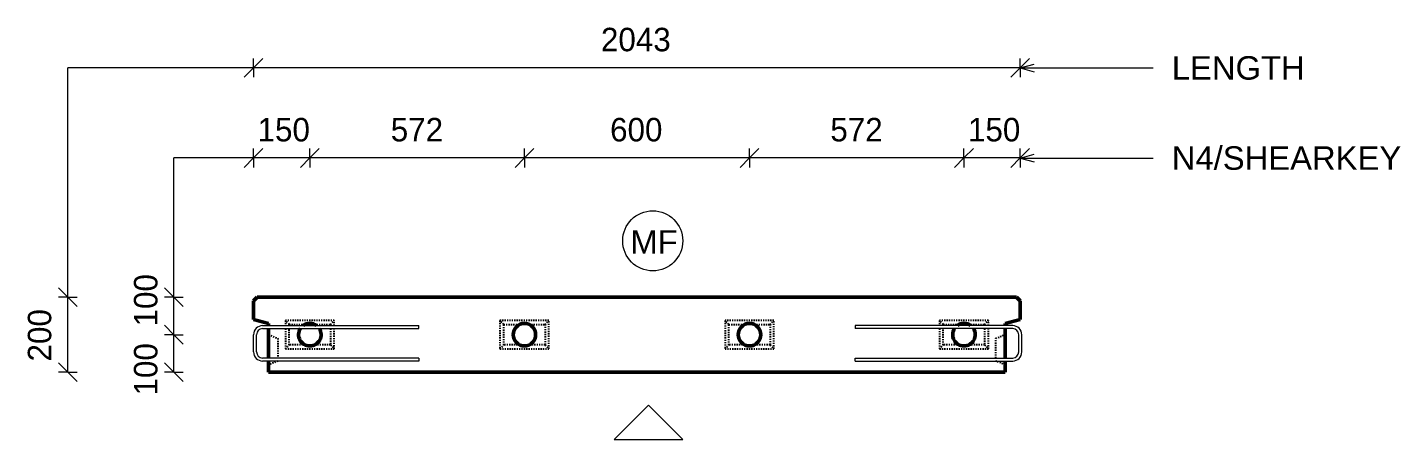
# Model space of a CAD drawing. Header units: millimetres. Extents: x -16675 to -2326, y 1067 to 18539.
# Drawn here: x -16675 to -13017, y 12735 to 13832 of the extents above; entities that cross this region are included whole.
import ezdxf

# ---------------------------------------------------------------- set-up
doc = ezdxf.new("R2010")
doc.units = ezdxf.units.MM
doc.linetypes.add('Dash', pattern=[6.36, 3.18, -3.18])
for name, color, linetype, lineweight in [('A-ANNO-DIMS', 211, 'Continuous', 9), ('A-ANNO-DIMS-25', 211, 'Continuous', 9), ('A-DETL-THIN', 151, 'Continuous', 18), ('A-WALL', 113, 'Continuous', 25), ('A-WALL-HDLN', 110, 'Dash', 25), ('G-ANNO-TEXT', 231, 'Continuous', 9), ('S-RBAR', 171, 'Continuous', 18)]:
    doc.layers.add(name, color=color, linetype=linetype, lineweight=lineweight)
doc.styles.add('Arial', font='arial.ttf', dxfattribs={"height": 62.5})
doc.styles.add('Nirmala UI Semilight', font='NirmalaS.ttf', dxfattribs={"height": 62.5})
doc.dimstyles.new('Arrow_Filled_-_2_5_NI_UI', dxfattribs={"dimscale": 304.8, "dimtxt": 65.460247, "dimasz": 0.164042, "dimexe": 0.082021, "dimexo": 0.0625, "dimgap": 0.082021, "dimtad": 1, "dimdec": 4, "dimzin": 0, "dimdsep": 46, "dimtxsty": 'Nirmala UI Semilight', "dimblk1": 'OBLIQUE', "dimblk2": 'OBLIQUE', "dimsah": 1, "dimcen": 0.09, "dimazin": 0, "dimtfac": 1, "dimtdec": 4, "dimtix": 1, "dimtmove": 0, "dimatfit": 3, "dimfxl": 0.082021, "dimfxlon": 1, "dimtvp": 1, "dimtolj": 1, "dimtzin": 0, "dimarcsym": 2})
doc.dimstyles.new('Arrow_Filled_-_2_5_NI_UI_1', dxfattribs={"dimscale": 304.8, "dimtxt": 65.460247, "dimasz": 0.164042, "dimexe": 0.082021, "dimexo": 0.0625, "dimgap": 0.082021, "dimtad": 1, "dimdec": 4, "dimzin": 0, "dimdsep": 46, "dimtxsty": 'Nirmala UI Semilight', "dimblk1": 'OBLIQUE', "dimblk2": 'OBLIQUE', "dimsah": 1, "dimcen": 0.09, "dimazin": 0, "dimtfac": 1, "dimtdec": 4, "dimtix": 1, "dimtmove": 2, "dimatfit": 3, "dimfxl": 0.082021, "dimfxlon": 1, "dimtvp": 1, "dimtolj": 1, "dimtzin": 0, "dimarcsym": 2})

# ---------------------------------------------------------------- blocks, each defined once
blk = doc.blocks.new('DIMBLOCK1-Elevation Top')
at = {"layer": 'A-ANNO-DIMS-25'}
for p, q in [((-16072.9, 13724.4), (-16097.9, 13699.4)), ((-16072.9, 13724.4), (-16047.9, 13749.4)), ((-16072.9, 13724.4), (-16072.9, 13749.4)), ((-14030.4, 13724.4), (-16072.9, 13724.4)), ((-16072.9, 13724.4), (-16072.9, 13699.4)), ((-14030.4, 13724.4), (-14055.4, 13699.4)), ((-14030.4, 13724.4), (-14005.4, 13749.4)), ((-14030.4, 13724.4), (-14030.4, 13749.4)), ((-14030.4, 13724.4), (-14030.4, 13699.4))]:
    blk.add_line(p, q, dxfattribs=at)
at = {"layer": 'A-ANNO-DIMS-25', "color": 0, "insert": (-15147.5, 13831), "char_height": 62.5, "width": 229.944, "attachment_point": 1, "line_spacing_factor": 1.142579, "style": 'Nirmala UI Semilight'}
blk.add_mtext('2043', dxfattribs=at)
blk = doc.blocks.new('_Oblique')
at = {"color": 0, "linetype": 'ByBlock', "lineweight": -2}
blk.add_line((-0.5, -0.5), (0.5, 0.5), dxfattribs=at)
blk = doc.blocks.new('DIMBLOCK2-Elevation Top')
at = {"layer": 'A-ANNO-DIMS-25'}
for p, q in [((-14180.4, 13484.4), (-14155.4, 13509.4)), ((-14180.4, 13484.4), (-14180.4, 13509.4)), ((-14030.4, 13484.4), (-14005.4, 13509.4)), ((-14030.4, 13484.4), (-14030.4, 13509.4)), ((-14180.4, 13484.4), (-14205.4, 13459.4)), ((-14030.4, 13484.4), (-14180.4, 13484.4)), ((-14180.4, 13484.4), (-14180.4, 13459.4)), ((-14030.4, 13484.4), (-14055.4, 13459.4)), ((-14030.4, 13484.4), (-14030.4, 13459.4))]:
    blk.add_line(p, q, dxfattribs=at)
at = {"layer": 'A-ANNO-DIMS-25', "color": 0, "insert": (-14169.7, 13591), "char_height": 62.5, "width": 154.248, "attachment_point": 1, "line_spacing_factor": 1.142579, "style": 'Nirmala UI Semilight'}
blk.add_mtext('150', dxfattribs=at)
blk = doc.blocks.new('DIMBLOCK3-Elevation Top')
at = {"layer": 'A-ANNO-DIMS-25'}
for p, q in [((-14751.9, 13484.4), (-14726.9, 13509.4)), ((-14751.9, 13484.4), (-14751.9, 13509.4)), ((-14180.4, 13484.4), (-14155.4, 13509.4)), ((-14180.4, 13484.4), (-14180.4, 13509.4)), ((-14751.9, 13484.4), (-14776.9, 13459.4)), ((-14180.4, 13484.4), (-14751.9, 13484.4)), ((-14751.9, 13484.4), (-14751.9, 13459.4)), ((-14180.4, 13484.4), (-14205.4, 13459.4)), ((-14180.4, 13484.4), (-14180.4, 13459.4))]:
    blk.add_line(p, q, dxfattribs=at)
at = {"layer": 'A-ANNO-DIMS-25', "color": 0, "insert": (-14536.4, 13591), "char_height": 62.5, "width": 168.53, "attachment_point": 1, "line_spacing_factor": 1.142579, "style": 'Nirmala UI Semilight'}
blk.add_mtext('572', dxfattribs=at)
blk = doc.blocks.new('DIMBLOCK4-Elevation Top')
at = {"layer": 'A-ANNO-DIMS-25'}
for p, q in [((-15351.4, 13484.4), (-15326.4, 13509.4)), ((-15351.4, 13484.4), (-15351.4, 13509.4)), ((-14751.9, 13484.4), (-14726.9, 13509.4)), ((-14751.9, 13484.4), (-14751.9, 13509.4)), ((-15351.4, 13484.4), (-15376.4, 13459.4)), ((-14751.9, 13484.4), (-15351.4, 13484.4)), ((-15351.4, 13484.4), (-15351.4, 13459.4)), ((-14751.9, 13484.4), (-14776.9, 13459.4)), ((-14751.9, 13484.4), (-14751.9, 13459.4))]:
    blk.add_line(p, q, dxfattribs=at)
at = {"layer": 'A-ANNO-DIMS-25', "color": 0, "insert": (-15123.1, 13591), "char_height": 62.5, "width": 171.387, "attachment_point": 1, "line_spacing_factor": 1.142579, "style": 'Nirmala UI Semilight'}
blk.add_mtext('600', dxfattribs=at)
blk = doc.blocks.new('DIMBLOCK5-Elevation Top')
at = {"layer": 'A-ANNO-DIMS-25'}
for p, q in [((-15922.9, 13484.4), (-15897.9, 13509.4)), ((-15922.9, 13484.4), (-15922.9, 13509.4)), ((-15351.4, 13484.4), (-15326.4, 13509.4)), ((-15351.4, 13484.4), (-15351.4, 13509.4)), ((-15922.9, 13484.4), (-15947.9, 13459.4)), ((-15351.4, 13484.4), (-15922.9, 13484.4)), ((-15922.9, 13484.4), (-15922.9, 13459.4)), ((-15351.4, 13484.4), (-15376.4, 13459.4)), ((-15351.4, 13484.4), (-15351.4, 13459.4))]:
    blk.add_line(p, q, dxfattribs=at)
at = {"layer": 'A-ANNO-DIMS-25', "color": 0, "insert": (-15707.4, 13591), "char_height": 62.5, "width": 168.53, "attachment_point": 1, "line_spacing_factor": 1.142579, "style": 'Nirmala UI Semilight'}
blk.add_mtext('572', dxfattribs=at)
blk = doc.blocks.new('DIMBLOCK6-Elevation Top')
at = {"layer": 'A-ANNO-DIMS-25'}
for p, q in [((-16072.9, 13484.4), (-16047.9, 13509.4)), ((-16072.9, 13484.4), (-16072.9, 13509.4)), ((-15922.9, 13484.4), (-15897.9, 13509.4)), ((-15922.9, 13484.4), (-15922.9, 13509.4)), ((-16072.9, 13484.4), (-16097.9, 13459.4)), ((-15922.9, 13484.4), (-16072.9, 13484.4)), ((-16072.9, 13484.4), (-16072.9, 13459.4)), ((-15922.9, 13484.4), (-15947.9, 13459.4)), ((-15922.9, 13484.4), (-15922.9, 13459.4))]:
    blk.add_line(p, q, dxfattribs=at)
at = {"layer": 'A-ANNO-DIMS-25', "color": 0, "insert": (-16062.2, 13591), "char_height": 62.5, "width": 154.248, "attachment_point": 1, "line_spacing_factor": 1.142579, "style": 'Nirmala UI Semilight'}
blk.add_mtext('150', dxfattribs=at)
blk = doc.blocks.new('DIMBLOCK7-Elevation Top')
at = {"layer": 'A-ANNO-DIMS-25'}
for p, q in [((-16567.8, 13113.8), (-16592.8, 13138.8)), ((-16567.8, 13113.8), (-16592.8, 13113.8)), ((-16567.8, 12913.8), (-16567.8, 13113.8)), ((-16567.8, 13113.8), (-16542.8, 13088.8)), ((-16567.8, 13113.8), (-16542.8, 13113.8)), ((-16567.8, 12913.8), (-16592.8, 12938.8)), ((-16567.8, 12913.8), (-16592.8, 12913.8)), ((-16567.8, 12913.8), (-16542.8, 12888.8)), ((-16567.8, 12913.8), (-16542.8, 12913.8))]:
    blk.add_line(p, q, dxfattribs=at)
at = {"layer": 'A-ANNO-DIMS-25', "color": 0, "insert": (-16674.3, 12942.4), "char_height": 62.5, "width": 171.387, "attachment_point": 1, "rotation": 90, "line_spacing_factor": 1.142579, "style": 'Nirmala UI Semilight'}
blk.add_mtext('200', dxfattribs=at)
blk = doc.blocks.new('DIMBLOCK8-Elevation Top')
at = {"layer": 'A-ANNO-DIMS-25'}
for p, q in [((-16285, 13013.8), (-16310, 13038.8)), ((-16285, 13013.8), (-16310, 13013.8)), ((-16285, 12913.8), (-16285, 13013.8)), ((-16285, 13013.8), (-16260, 12988.8)), ((-16285, 13013.8), (-16260, 13013.8)), ((-16285, 12913.8), (-16310, 12938.8)), ((-16285, 12913.8), (-16310, 12913.8)), ((-16285, 12913.8), (-16260, 12888.8)), ((-16285, 12913.8), (-16260, 12913.8))]:
    blk.add_line(p, q, dxfattribs=at)
at = {"layer": 'A-ANNO-DIMS-25', "color": 0, "insert": (-16391.5, 12851.8), "char_height": 62.5, "width": 154.248, "attachment_point": 1, "rotation": 90, "line_spacing_factor": 1.142579, "style": 'Nirmala UI Semilight'}
blk.add_mtext('100', dxfattribs=at)
blk = doc.blocks.new('DIMBLOCK9-Elevation Top')
at = {"layer": 'A-ANNO-DIMS-25'}
for p, q in [((-16285, 13113.8), (-16310, 13138.8)), ((-16285, 13113.8), (-16310, 13113.8)), ((-16285, 13013.8), (-16285, 13113.8)), ((-16285, 13113.8), (-16260, 13088.8)), ((-16285, 13113.8), (-16260, 13113.8)), ((-16285, 13013.8), (-16310, 13038.8)), ((-16285, 13013.8), (-16310, 13013.8)), ((-16285, 13013.8), (-16260, 12988.8)), ((-16285, 13013.8), (-16260, 13013.8))]:
    blk.add_line(p, q, dxfattribs=at)
at = {"layer": 'A-ANNO-DIMS-25', "color": 0, "insert": (-16391.5, 13035.7), "char_height": 62.5, "width": 154.248, "attachment_point": 1, "rotation": 90, "line_spacing_factor": 1.142579, "style": 'Nirmala UI Semilight'}
blk.add_mtext('100', dxfattribs=at)

msp = doc.modelspace()

# ---------------------------------------------------------------- linework, layer by layer
at = {"layer": 'A-DETL-THIN'}
for p, q in [((-16567.7509, 13113.80383), (-16567.7509, 13724.40723)), ((-16072.9305, 13724.40723), (-16567.7509, 13724.40723)), ((-16285.00589, 13113.80383), (-16285.00589, 13484.40723)), ((-16072.9305, 13484.40723), (-16285.00589, 13484.40723)), ((-15020.6922, 12825.98615), (-15112.11356, 12734.5648)), ((-14929.27085, 12734.5648), (-15020.6922, 12825.98615)), ((-15112.11356, 12734.5648), (-14929.27085, 12734.5648))]:
    msp.add_line(p, q, dxfattribs=at)
msp.add_circle((-15009.50021, 13263.72905), 80, dxfattribs=at)
at = {"layer": 'A-WALL', "lineweight": 50}
for p, q in [((-16062.92792, 13113.80383), (-16072.9305, 13103.80125)), ((-16072.9305, 13103.80125), (-16072.9305, 13053.80383)), ((-14040.43308, 13113.80383), (-16062.92792, 13113.80383)), ((-14030.4305, 13103.80125), (-14040.43308, 13113.80383)), ((-14030.4305, 13053.80383), (-14030.4305, 13103.80125)), ((-16072.9305, 13053.80383), (-16032.9305, 13043.80383)), ((-16032.9305, 13043.80383), (-16032.9305, 13037.80383)), ((-16032.9305, 13029.80383), (-16032.9305, 12951.67529)), ((-14070.4305, 13043.80383), (-14030.4305, 13053.80383)), ((-14070.4305, 13037.80383), (-14070.4305, 13043.80383)), ((-14070.4305, 12951.67529), (-14070.4305, 13029.80383)), ((-16032.9305, 12943.67529), (-16032.9305, 12913.80383)), ((-16032.9305, 12913.80383), (-14070.4305, 12913.80383)), ((-14070.4305, 12913.80383), (-14070.4305, 12943.67529))]:
    msp.add_line(p, q, dxfattribs=at)
for centre, start, end in [((-15922.9305, 13013.80383), 147.51594743, 270), ((-15922.9305, 13013.80383), 90, 126), ((-15922.9305, 13013.80383), 54, 90), ((-15922.9305, 13013.80383), 270, 32.48405257), ((-15351.4305, 13013.80383), 90, 270), ((-15351.4305, 13013.80383), 270, 90), ((-14751.9305, 13013.80383), 90, 270), ((-14751.9305, 13013.80383), 270, 90), ((-14180.4305, 13013.80383), 147.51594743, 270), ((-14180.4305, 13013.80383), 90, 126), ((-14180.4305, 13013.80383), 54, 90), ((-14180.4305, 13013.80383), 270, 32.48405257)]:
    msp.add_arc(centre, 30, start, end, dxfattribs=at)
at = {"layer": 'A-WALL-HDLN'}
for p, q in [((-15857.9305, 13051.30383), (-15987.9305, 13051.30383)), ((-15987.9305, 13051.30383), (-15987.9305, 13037.80383)), ((-15977.9305, 13041.30383), (-15987.9305, 13051.30383)), ((-15987.9305, 13029.80383), (-15987.9305, 12976.30383)), ((-15977.9305, 13041.30383), (-15934.92008, 13041.30383)), ((-15977.9305, 13037.80383), (-15977.9305, 13041.30383)), ((-15977.9305, 12986.30383), (-15977.9305, 13029.80383)), ((-15910.94092, 13041.30383), (-15867.9305, 13041.30383)), ((-15867.9305, 13041.30383), (-15857.9305, 13051.30383)), ((-15867.9305, 13041.30383), (-15867.9305, 13037.80383)), ((-15867.9305, 13029.80383), (-15867.9305, 12986.30383)), ((-15857.9305, 13037.80383), (-15857.9305, 13051.30383)), ((-15857.9305, 12976.30383), (-15857.9305, 13029.80383)), ((-15286.4305, 13051.30383), (-15416.4305, 13051.30383)), ((-15416.4305, 13051.30383), (-15416.4305, 12976.30383)), ((-15406.4305, 13041.30383), (-15416.4305, 13051.30383)), ((-15406.4305, 13041.30383), (-15363.42008, 13041.30383)), ((-15406.4305, 12986.30383), (-15406.4305, 13041.30383)), ((-15339.44092, 13041.30383), (-15296.4305, 13041.30383)), ((-15296.4305, 13041.30383), (-15286.4305, 13051.30383)), ((-15296.4305, 13041.30383), (-15296.4305, 12986.30383)), ((-15286.4305, 12976.30383), (-15286.4305, 13051.30383)), ((-14686.9305, 13051.30383), (-14816.9305, 13051.30383)), ((-14816.9305, 13051.30383), (-14816.9305, 12976.30383)), ((-14806.9305, 13041.30383), (-14816.9305, 13051.30383)), ((-14806.9305, 13041.30383), (-14763.92008, 13041.30383)), ((-14806.9305, 12986.30383), (-14806.9305, 13041.30383)), ((-14739.94092, 13041.30383), (-14696.9305, 13041.30383)), ((-14696.9305, 13041.30383), (-14686.9305, 13051.30383)), ((-14696.9305, 13041.30383), (-14696.9305, 12986.30383)), ((-14686.9305, 12976.30383), (-14686.9305, 13051.30383)), ((-14115.4305, 13051.30383), (-14245.4305, 13051.30383)), ((-14245.4305, 13051.30383), (-14245.4305, 13037.80383)), ((-14235.4305, 13041.30383), (-14245.4305, 13051.30383)), ((-14245.4305, 13029.80383), (-14245.4305, 12976.30383)), ((-14235.4305, 13041.30383), (-14192.42008, 13041.30383)), ((-14235.4305, 13037.80383), (-14235.4305, 13041.30383)), ((-14235.4305, 12986.30383), (-14235.4305, 13029.80383)), ((-14168.44092, 13041.30383), (-14125.4305, 13041.30383)), ((-14125.4305, 13041.30383), (-14115.4305, 13051.30383)), ((-14125.4305, 13041.30383), (-14125.4305, 13037.80383)), ((-14125.4305, 13029.80383), (-14125.4305, 12986.30383)), ((-14115.4305, 13037.80383), (-14115.4305, 13051.30383)), ((-14115.4305, 12976.30383), (-14115.4305, 13029.80383)), ((-16032.88089, 13013.78399), (-16007.9305, 13003.80383)), ((-16007.9305, 13003.80383), (-16007.9305, 12951.67529)), ((-15987.9305, 12976.30383), (-15977.9305, 12986.30383)), ((-15934.92008, 12986.30383), (-15977.9305, 12986.30383)), ((-15867.9305, 12986.30383), (-15910.94092, 12986.30383)), ((-15867.9305, 12986.30383), (-15857.9305, 12976.30383)), ((-15416.4305, 12976.30383), (-15406.4305, 12986.30383)), ((-15363.42008, 12986.30383), (-15406.4305, 12986.30383)), ((-15296.4305, 12986.30383), (-15339.44092, 12986.30383)), ((-15296.4305, 12986.30383), (-15286.4305, 12976.30383)), ((-14816.9305, 12976.30383), (-14806.9305, 12986.30383)), ((-14763.92008, 12986.30383), (-14806.9305, 12986.30383)), ((-14696.9305, 12986.30383), (-14739.94092, 12986.30383)), ((-14696.9305, 12986.30383), (-14686.9305, 12976.30383)), ((-14245.4305, 12976.30383), (-14235.4305, 12986.30383)), ((-14192.42008, 12986.30383), (-14235.4305, 12986.30383)), ((-14125.4305, 12986.30383), (-14168.44092, 12986.30383)), ((-14125.4305, 12986.30383), (-14115.4305, 12976.30383)), ((-14095.4305, 13003.80383), (-14070.48011, 13013.78399)), ((-14095.4305, 12951.67529), (-14095.4305, 13003.80383)), ((-15987.9305, 12976.30383), (-15857.9305, 12976.30383)), ((-15416.4305, 12976.30383), (-15286.4305, 12976.30383)), ((-14816.9305, 12976.30383), (-14686.9305, 12976.30383)), ((-14245.4305, 12976.30383), (-14115.4305, 12976.30383)), ((-16008.25184, 12943.67529), (-16032.88089, 12933.82367)), ((-14070.48011, 12933.82367), (-14095.10916, 12943.67529))]:
    msp.add_line(p, q, dxfattribs=at)
at = {"layer": 'G-ANNO-TEXT', "color": 10}
for p, q in [((-14030.91397, 13724.1705), (-13993.41397, 13734.2186)), ((-14030.91397, 13724.1705), (-13993.41397, 13714.12241)), ((-14030.91397, 13724.1705), (-13676.78099, 13724.1705)), ((-14030.91397, 13484.1705), (-13993.41397, 13494.2186)), ((-14030.91397, 13484.1705), (-13993.41397, 13474.12241)), ((-14030.91397, 13484.1705), (-13676.78099, 13484.1705))]:
    msp.add_line(p, q, dxfattribs=at)
at = {"layer": 'S-RBAR'}
for p, q in [((-16048.9305, 13037.80383), (-15632.9305, 13037.80383)), ((-16048.9305, 13029.80383), (-15632.9305, 13029.80383)), ((-15632.9305, 13029.80383), (-15632.9305, 13037.80383)), ((-14050.4305, 13037.80383), (-14470.4305, 13037.80383)), ((-14470.4305, 13037.80383), (-14470.4305, 13029.80383)), ((-14050.4305, 13029.80383), (-14470.4305, 13029.80383)), ((-16072.9305, 12967.67529), (-16072.9305, 13013.80383)), ((-16064.9305, 12967.67529), (-16064.9305, 13013.80383)), ((-14034.4305, 12967.67529), (-14034.4305, 13013.80383)), ((-14026.4305, 12967.67529), (-14026.4305, 13013.80383)), ((-15632.9305, 12951.67529), (-16048.9305, 12951.67529)), ((-15632.9305, 12951.67529), (-15632.9305, 12943.67529)), ((-14470.4305, 12951.67529), (-14050.4305, 12951.67529)), ((-14470.4305, 12943.67529), (-14470.4305, 12951.67529)), ((-15632.9305, 12943.67529), (-16048.9305, 12943.67529)), ((-14470.4305, 12943.67529), (-14050.4305, 12943.67529))]:
    msp.add_line(p, q, dxfattribs=at)
for centre, radius, start, end in [((-16048.9305, 13013.80383), 24, 90, 180), ((-16048.9305, 13013.80383), 16, 90, 180), ((-14050.4305, 13013.80383), 24, 0, 90), ((-14050.4305, 13013.80383), 16, 0, 90), ((-16048.9305, 12967.67529), 24, 180, 270), ((-16048.9305, 12967.67529), 16, 180, 270), ((-14050.4305, 12967.67529), 16, 270, 0), ((-14050.4305, 12967.67529), 24, 270, 360)]:
    msp.add_arc(centre, radius, start, end, dxfattribs=at)

# ---------------------------------------------------------------- texts
at = {"layer": 'G-ANNO-TEXT', "color": 7, "char_height": 62.5, "attachment_point": 1, "style": 'Arial'}
for s, insert, width in [('LENGTH', (-13626.78099, 13755.4205), 428.9028125), ('N4/SHEARKEY', (-13626.78099, 13515.4205), 737.5525), ('MF', (-15069.09094, 13292.04602), 150.3164062)]:
    msp.add_mtext(s, dxfattribs=dict(at, insert=insert, width=width))

# ---------------------------------------------------------------- dimensions: what is measured, and where the dimension line sits
at = {"layer": 'A-ANNO-DIMS'}
for base, p1, p2, override, picture, middle in [((-16072.9305, 13724.40723), (-14030.4305, 13699.40723), (-16072.9305, 13699.40723), {"dimpost": '<>', "dimfxl": 2042.5}, 'DIMBLOCK1-Elevation Top', (-15051.6805, 13781.72505)), ((-16072.9305, 13484.40723), (-15922.9305, 13459.40723), (-16072.9305, 13459.40723), {"dimpost": '<>', "dimfxl": 150}, 'DIMBLOCK6-Elevation Top', (-15997.9305, 13541.87759)), ((-15922.9305, 13484.40723), (-15351.4305, 13459.40723), (-15922.9305, 13459.40723), {"dimpost": '<>', "dimfxl": 571.5}, 'DIMBLOCK5-Elevation Top', (-15637.1805, 13541.70326)), ((-15351.4305, 13484.40723), (-14751.9305, 13459.40723), (-15351.4305, 13459.40723), {"dimpost": '<>', "dimfxl": 599.5}, 'DIMBLOCK4-Elevation Top', (-15051.6805, 13541.72505)), ((-14751.9305, 13484.40723), (-14180.4305, 13459.40723), (-14751.9305, 13459.40723), {"dimpost": '<>', "dimfxl": 571.5}, 'DIMBLOCK3-Elevation Top', (-14466.1805, 13541.70326)), ((-14180.4305, 13484.40723), (-14030.4305, 13459.40723), (-14180.4305, 13459.40723), {"dimpost": '<>', "dimfxl": 150}, 'DIMBLOCK2-Elevation Top', (-14105.4305, 13541.87759))]:
    dim = msp.add_linear_dim(base=base, p1=p1, p2=p2, dimstyle='Arrow_Filled_-_2_5_NI_UI', override=override, dxfattribs=at)
    dim.commit()
    dim.dimension.update_dxf_attribs({"geometry": picture, "text_midpoint": middle})
for base, p1, p2, picture, middle in [((-16285.00589, 13113.80383), (-16260.00589, 13013.80383), (-16260.00589, 13113.80383), 'DIMBLOCK9-Elevation Top', (-16349.8822, 13112.855)), ((-16285.00589, 13013.80383), (-16260.00589, 12913.80383), (-16260.00589, 13013.80383), 'DIMBLOCK8-Elevation Top', (-16349.8822, 12928.87759))]:
    dim = msp.add_linear_dim(base=base, p1=p1, p2=p2, angle=90, dimstyle='Arrow_Filled_-_2_5_NI_UI_1', override={"dimpost": '<>', "dimfxl": 100}, dxfattribs=at)
    dim.commit()
    dim.dimension.update_dxf_attribs({"geometry": picture, "text_midpoint": middle, "dimtype": 160, "text_rotation": 90})
dim = msp.add_linear_dim(base=(-16567.7509, 13113.80383), p1=(-16542.7509, 12913.80383), p2=(-16542.7509, 13113.80383), angle=90, dimstyle='Arrow_Filled_-_2_5_NI_UI', override={"dimpost": '<>', "dimfxl": 200}, dxfattribs=at)
dim.commit()
dim.dimension.update_dxf_attribs({"geometry": 'DIMBLOCK7-Elevation Top', "text_midpoint": (-16625.04692, 13013.80383)})

doc.saveas('drawing.dxf')
